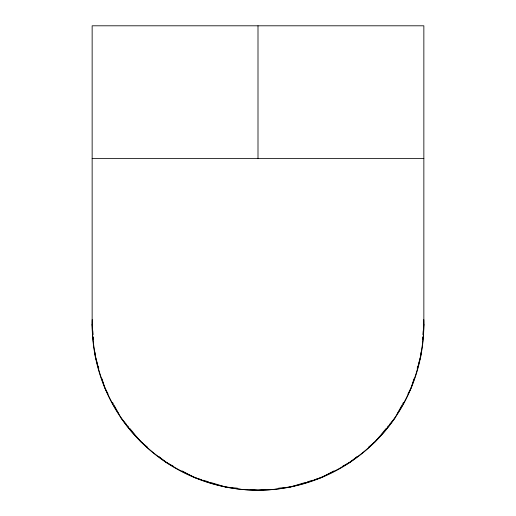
<?xml version="1.0" encoding="UTF-8"?>
<svg xmlns="http://www.w3.org/2000/svg" width="516" height="516" viewBox="0 0 516 516"><rect width="100%" height="100%" fill="white"/><g stroke="black" fill="none" stroke-linecap="round" stroke-linejoin="round"><path stroke-width="0.77" d="M118.532 413.561C101.278 387.142 92.686 355.776 92.145 324.345L92.145 25.8L423.855 25.8L423.855 324.345C423.313 355.776 414.722 387.142 397.468 413.561M421.133 351.97L420.669 356.698L418.328 364.412M422.378 339.341L422.61 336.974M422.849 334.607L423.236 330.659M423.391 329.079L423.855 324.345M413.967 378.789L411.233 387.813L407.975 393.908M417.186 368.198L417.87 365.928M401.97 405.137L395.037 417.773C362.29 465.896 303.647 494.141 245.603 489.736C195.951 485.853 149.15 458.834 120.963 417.773L114.03 405.137M402.725 403.731L403.473 402.332M379.931 435.988L375.28 441.619L368.372 447.288M380.937 434.775L386.478 428.093M387.484 426.88L388.49 425.668M389.496 424.455L395.037 417.773M357.22 456.441L350.145 462.246L342.263 466.464M333.994 470.882L321.468 477.577L314.16 479.796M305.84 482.318L290.36 487.014L278.55 488.175M307.355 481.86L312.644 480.254M265.875 489.426L258 490.2L250.125 489.426M92.145 158.483L423.855 158.483M237.45 488.175L225.64 487.014L210.16 482.318M201.84 479.796L194.532 477.577L182.006 470.882M203.356 480.254L208.645 481.86M173.737 466.464L165.855 462.246L158.78 456.441M147.628 447.288L140.72 441.619L136.069 435.988M120.963 417.773L126.504 424.455M127.51 425.668L128.516 426.88M129.522 428.093L135.063 434.775M108.025 393.908L104.767 387.813L102.033 378.789M112.527 402.332L113.275 403.731M97.672 364.412L95.331 356.698L94.867 351.97M98.13 365.928L98.814 368.198M92.145 324.345L92.609 329.079M92.764 330.659L93.151 334.607M93.39 336.974L93.622 339.341M258 25.8L258 158.483M423.791 319.598A165.855 165.855 0 0 1 258 490.2A165.855 165.855 0 0 1 92.209 319.598"/></g></svg>
